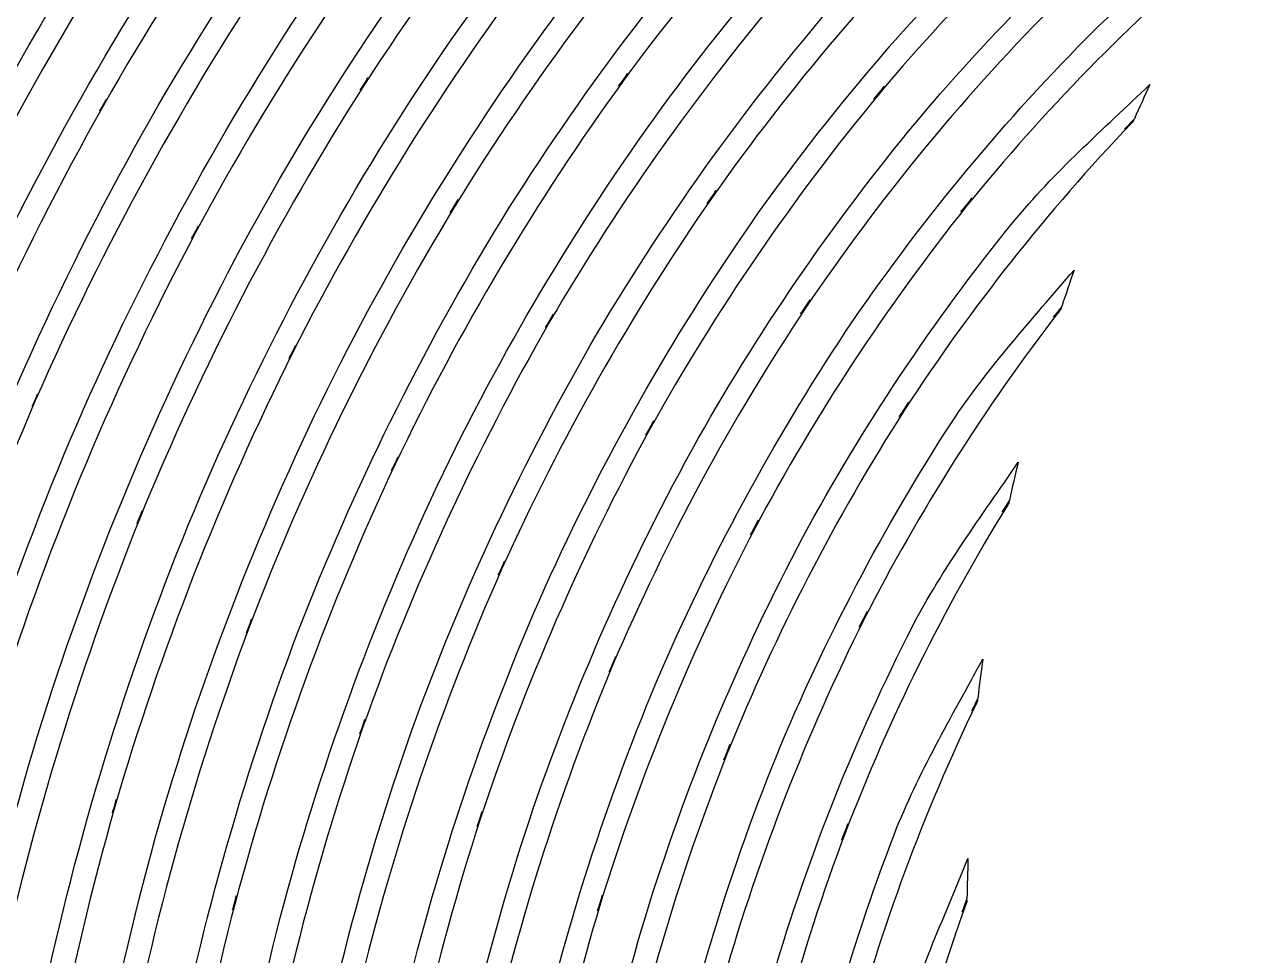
# Model space of a CAD drawing. Extents: x 1 to 151, y 102 to 252.
# Drawn here: x 23.1 to 45.78, y 176.26 to 193.56 of the extents above; entities that cross this region are included whole.
import ezdxf

# ---------------------------------------------------------------- set-up
doc = ezdxf.new("R2010")
doc.units = 0
doc.layers.add('Ebene_1', color=7, linetype='CONTINUOUS')

msp = doc.modelspace()

# ---------------------------------------------------------------- linework, layer by layer
at = {"layer": 'Ebene_1', "color": 7}
for p, q in [((29.485025, 192.569178), (29.340001, 192.343501)), ((34.31037, 192.648283), (34.14053, 192.415624)), ((29.422983, 192.449748), (29.422983, 192.449748)), ((34.236308, 192.523811), (34.236308, 192.523811)), ((39.081429, 192.410971), (38.882118, 192.172109)), ((44.019615, 192.446646), (44.019615, 192.446646)), ((24.620514, 192.170169), (24.497205, 191.952245)), ((38.993021, 192.281846), (38.993021, 192.281846)), ((24.568554, 192.055003), (24.568554, 192.055003)), ((43.730342, 191.806834), (43.549256, 191.619155)), ((31.158619, 190.306571), (31.013205, 190.069259)), ((35.956044, 190.478351), (35.784654, 190.232896)), ((35.881595, 190.346899), (35.881595, 190.346899)), ((40.707328, 190.332163), (40.505303, 190.080892)), ((31.098514, 190.183262), (31.098514, 190.183262)), ((40.617753, 190.195671), (40.617753, 190.195671)), ((26.330558, 189.814498), (26.208412, 189.585718)), ((26.280148, 189.694291), (26.280148, 189.694291)), ((42.611253, 188.999416), (42.611253, 188.999416)), ((37.699825, 188.442587), (37.52688, 188.184335)), ((37.624986, 188.304155), (37.624986, 188.304155)), ((42.382473, 188.322767), (42.226203, 188.121903)), ((32.930316, 188.179682), (32.785292, 187.929961)), ((32.869823, 188.04823), (32.869823, 188.04823)), ((28.139481, 187.596484), (28.018886, 187.356845)), ((28.090235, 187.470848), (28.090235, 187.470848)), ((23.343605, 186.691439), (23.243561, 186.461496)), ((23.304053, 186.57162), (23.304053, 186.57162)), ((39.534338, 186.544478), (39.359458, 186.273428)), ((34.793914, 186.193936), (34.648889, 185.931421)), ((39.459889, 186.400227), (39.459889, 186.400227)), ((34.733421, 186.055117), (34.733421, 186.055117)), ((30.039916, 185.521166), (29.920873, 185.269894)), ((29.991834, 185.388937), (29.991834, 185.388937)), ((41.572045, 185.426552), (41.572045, 185.426552)), ((41.409571, 184.720431), (41.275403, 184.505221)), ((25.290184, 184.526936), (25.192855, 184.28691)), ((25.252571, 184.401687), (25.252571, 184.401687)), ((36.740493, 184.35089), (36.595469, 184.076353)), ((36.681166, 184.206642), (36.681166, 184.206642)), ((32.024497, 183.591259), (31.907004, 183.327968)), ((31.97719, 183.452051), (31.97719, 183.452051)), ((38.763462, 182.655582), (38.61805, 182.367473)), ((27.320909, 182.510558), (27.226294, 182.259286)), ((27.284459, 182.378332), (27.284459, 182.378332)), ((38.703748, 182.502804), (38.703748, 182.502804)), ((34.085467, 181.810643), (33.96875, 181.534553)), ((34.039712, 181.666395), (34.039712, 181.666395)), ((40.913619, 181.768765), (40.913619, 181.768765)), ((40.820944, 181.041316), (40.708104, 180.809047)), ((29.428023, 180.645023), (29.335735, 180.382506)), ((29.3939, 180.508915), (29.3939, 180.508915)), ((36.214295, 180.181642), (36.098742, 179.893532)), ((36.170478, 180.032354), (36.170478, 180.032354)), ((24.808193, 179.159883), (24.736456, 178.910548)), ((24.783376, 179.030757), (24.783376, 179.030757)), ((31.603773, 178.93304), (31.513811, 178.65889)), ((31.571975, 178.792669), (31.571975, 178.792669)), ((38.40323, 178.706584), (38.28884, 178.405679)), ((38.360189, 178.549929), (38.360189, 178.549929)), ((40.638305, 178.060569), (40.638305, 178.060569)), ((27.039004, 177.366858), (26.970369, 177.107056)), ((33.839238, 177.378103), (33.75199, 177.091544)), ((27.017289, 177.235792), (27.017289, 177.235792)), ((33.80899, 177.230365), (33.80899, 177.230365)), ((40.619693, 177.320714), (40.530119, 177.073708))]:
    msp.add_line(p, q, dxfattribs=at)
for points in [[(25.064505, 200.024735), (23.017965, 197.295494), (21.219327, 194.389231), (19.690859, 191.339578)], [(29.960037, 199.812241), (27.934115, 197.393104), (26.129617, 194.797239), (24.568554, 192.055003)], [(20.573412, 191.118552), (22.089104, 194.117347), (23.870929, 196.973907), (25.896261, 199.654808)], [(25.444515, 191.805658), (26.990742, 194.496692), (28.776135, 197.042837), (30.778609, 199.413993)], [(34.773749, 199.287212), (32.787944, 197.173549), (30.996914, 194.885602), (29.422983, 192.449748)], [(30.289637, 192.169782), (31.846532, 194.554594), (33.616333, 196.792854), (35.576423, 198.858726)], [(39.487031, 198.45351), (37.560388, 196.639885), (35.802989, 194.655974), (34.236308, 192.523811)], [(35.090942, 192.210886), (36.640167, 194.294332), (38.375879, 196.231549), (40.27691, 197.999827)], [(26.39958, 197.376302), (24.498778, 194.699776), (22.841641, 191.858919), (21.44821, 188.886577)], [(44.08825, 197.321238), (42.239136, 195.800719), (40.533542, 194.114407), (38.993021, 192.281846)], [(31.267967, 197.260359), (29.381496, 194.893108), (27.712127, 192.361083), (26.280148, 189.694291)], [(22.337743, 188.695795), (23.72009, 191.616778), (25.361773, 194.407182), (27.242968, 197.034679)], [(27.163089, 189.474041), (28.582168, 192.089827), (30.234591, 194.571088), (32.099723, 196.890044)], [(36.064231, 196.832662), (34.211451, 194.770473), (32.549583, 192.545368), (31.098514, 190.18327)], [(39.83641, 191.939836), (41.357364, 193.724283), (43.039632, 195.363535), (44.861454, 196.839247)], [(31.971761, 189.929277), (33.408184, 192.241635), (35.051613, 194.418214), (36.882028, 196.433256)], [(40.76937, 196.094739), (38.968485, 194.331528), (37.332122, 192.408227), (35.881595, 190.346899)], [(42.984671, 193.450569), (43.843905, 194.29494), (44.827833, 194.992281), (45.779682, 195.729075)], [(36.747473, 190.065382), (38.181106, 192.075781), (39.796082, 193.950032), (41.571656, 195.665871)], [(45.368263, 195.053202), (43.638497, 193.583718), (42.048141, 191.95823), (40.617753, 190.195671)], [(27.855637, 194.850388), (26.093526, 192.232744), (24.570032, 189.46221), (23.304053, 186.571607)], [(32.696494, 194.830236), (30.942699, 192.520586), (29.400772, 190.057955), (28.090235, 187.470848)], [(24.199789, 186.412636), (25.456417, 189.251373), (26.965924, 191.970349), (28.709883, 194.538249)], [(28.980931, 187.282788), (30.280386, 189.818026), (31.807236, 192.229537), (33.541433, 194.489787)], [(37.472982, 194.495982), (35.746083, 192.490715), (34.205426, 190.333108), (32.869823, 188.04823)], [(19.428343, 185.221811), (20.622464, 188.363219), (22.095801, 191.390811), (23.83025, 194.269529)], [(33.753153, 187.828754), (35.075698, 190.061849), (36.599435, 192.169123), (38.304736, 194.125668)], [(42.165713, 193.848804), (40.485764, 192.143146), (38.965463, 190.287628), (37.624986, 188.304155)], [(38.499784, 188.052107), (39.825798, 189.985745), (41.327254, 191.792666), (42.984671, 193.450569)], [(29.422983, 192.449748), (29.447169, 192.487645), (29.460735, 192.531345), (29.485025, 192.569178)], [(34.236308, 192.523811), (34.264705, 192.562985), (34.281848, 192.609195), (34.31037, 192.648283)], [(29.422983, 192.449748), (27.79396, 189.897433), (26.398159, 187.204421), (25.252571, 184.401687)], [(29.340001, 192.343501), (29.364335, 192.381393), (29.398543, 192.411926), (29.422983, 192.449748)], [(34.236308, 192.523811), (32.608655, 190.278439), (31.187902, 187.89087), (29.991834, 185.388937)], [(34.14053, 192.415624), (34.168983, 192.45462), (34.207727, 192.484914), (34.236308, 192.523811)], [(38.993021, 192.281846), (39.026348, 192.322125), (39.047946, 192.370817), (39.081429, 192.410971)], [(41.473164, 189.883907), (42.240994, 190.815259), (43.146836, 191.614497), (44.019615, 192.446646)], [(44.019615, 192.446646), (43.919764, 192.235284), (43.826135, 192.020451), (43.730342, 191.806834)], [(24.568554, 192.055003), (24.589259, 192.091774), (24.599724, 192.133443), (24.620514, 192.170169)], [(26.153737, 184.275278), (27.292049, 187.026077), (28.676462, 189.667829), (30.289637, 192.169782)], [(30.88757, 185.229567), (32.074365, 187.67927), (33.481551, 190.015642), (35.090942, 192.210886)], [(38.993021, 192.281846), (37.386317, 190.340046), (35.960473, 188.25641), (34.733421, 186.055117)], [(38.882118, 192.172109), (38.915501, 192.212141), (38.959482, 192.241951), (38.993021, 192.281846)], [(24.568554, 192.055003), (22.957646, 189.194075), (21.605995, 186.194972), (20.530758, 183.092593)], [(24.497205, 191.952245), (24.517792, 191.98861), (24.547881, 192.018689), (24.568554, 192.055003)], [(35.624117, 185.866276), (36.839896, 188.015394), (38.249889, 190.048004), (39.83641, 191.939836)], [(21.436577, 182.998742), (22.506291, 186.04838), (23.847856, 188.995677), (25.444515, 191.805658)], [(43.677608, 191.728505), (42.110568, 190.085919), (40.698324, 188.302839), (39.459889, 186.400227)], [(43.549256, 191.619155), (43.588332, 191.65974), (43.63834, 191.688117), (43.677608, 191.728505)], [(43.677608, 191.728505), (43.692634, 191.744257), (43.70515, 191.76208), (43.717936, 191.779689)], [(43.705914, 191.752547), (43.696516, 191.744491), (43.686255, 191.737402), (43.677608, 191.728505)], [(43.717936, 191.779689), (43.713894, 191.770656), (43.709948, 191.761586), (43.705914, 191.752547)], [(31.098514, 190.183262), (31.122263, 190.222449), (31.134756, 190.26745), (31.158619, 190.306571)], [(35.881595, 190.346899), (34.373607, 188.171565), (33.066472, 185.86427), (31.97719, 183.452051)], [(35.784654, 190.232896), (35.813277, 190.273888), (35.852824, 190.306016), (35.881595, 190.346899)], [(35.881595, 190.346899), (35.910346, 190.388374), (35.927148, 190.436972), (35.956044, 190.478351)], [(40.617753, 190.195671), (40.651758, 190.238315), (40.673145, 190.289659), (40.707328, 190.332163)], [(31.098514, 190.18327), (29.594588, 187.701682), (28.31777, 185.090018), (27.284459, 182.37834)], [(31.013205, 190.069259), (31.037978, 190.109866), (31.073619, 190.142736), (31.098514, 190.183262)], [(32.879519, 183.327192), (33.961256, 185.686501), (35.256114, 187.941298), (36.747473, 190.065382)], [(40.617753, 190.195671), (39.125068, 188.323655), (37.807085, 186.319396), (36.681166, 184.206642)], [(40.505303, 190.080892), (40.538951, 190.122729), (40.583932, 190.153987), (40.617753, 190.195671)], [(28.190666, 182.286042), (29.217755, 184.942784), (30.483594, 187.500432), (31.971761, 189.929277)], [(37.57729, 184.046882), (38.693892, 186.108271), (39.9983, 188.061869), (41.473164, 189.883907)], [(26.280148, 189.694291), (24.801788, 186.90697), (23.576424, 183.992995), (22.619648, 180.986643)], [(26.208412, 189.585718), (26.228877, 189.624067), (26.259585, 189.655995), (26.280148, 189.694291)], [(26.280148, 189.694291), (26.300549, 189.732756), (26.31006, 189.776082), (26.330558, 189.814498)], [(23.527405, 180.922273), (24.480399, 183.876192), (25.697167, 186.738118), (27.163089, 189.474041)], [(40.342829, 186.17959), (41.010185, 187.187797), (41.828413, 188.079361), (42.611253, 188.999416)], [(42.611253, 188.999416), (42.5328, 188.774857), (42.456533, 188.54935), (42.382473, 188.322767)], [(37.624986, 188.304155), (36.230375, 186.205085), (35.029829, 183.983765), (34.039712, 181.666395)], [(37.52688, 188.184335), (37.555679, 188.227313), (37.596019, 188.261295), (37.624986, 188.304155)], [(37.624986, 188.304155), (37.654076, 188.347939), (37.670565, 188.398907), (37.699825, 188.442587)], [(42.340593, 188.242112), (40.95415, 186.445052), (39.736414, 184.524391), (38.703748, 182.502804)], [(42.226203, 188.121903), (42.260271, 188.165644), (42.306318, 188.198539), (42.340593, 188.242112)], [(42.340593, 188.242112), (42.352579, 188.257647), (42.362107, 188.274818), (42.372004, 188.291746)], [(42.363084, 188.266154), (42.355957, 188.257807), (42.347394, 188.250756), (42.340593, 188.242112)], [(42.372004, 188.291746), (42.369201, 188.283145), (42.365879, 188.274755), (42.363084, 188.266154)], [(32.869823, 188.04823), (31.4859, 185.644992), (30.322088, 183.122273), (29.3939, 180.508915)], [(32.785292, 187.929961), (32.809662, 187.971974), (32.845316, 188.006302), (32.869823, 188.04823)], [(32.869823, 188.04823), (32.893947, 188.090113), (32.90606, 188.137866), (32.930316, 188.179682)], [(34.946305, 181.572944), (35.930529, 183.836704), (37.120002, 186.005186), (38.499784, 188.052107)], [(30.302045, 180.445322), (31.226366, 183.00593), (32.381662, 185.476923), (33.753153, 187.828754)], [(28.090235, 187.470848), (28.110382, 187.511161), (28.119224, 187.556215), (28.139481, 187.596484)], [(28.090235, 187.470848), (26.736826, 184.762439), (25.629725, 181.938147), (24.783376, 179.030757)], [(28.018886, 187.356845), (28.039076, 187.396979), (28.069934, 187.43077), (28.090235, 187.470848)], [(25.693072, 178.998967), (26.537504, 181.853654), (27.638098, 184.625857), (28.980931, 187.282788)], [(23.304053, 186.57162), (23.320778, 186.610303), (23.326789, 186.652792), (23.343605, 186.691439)], [(23.304053, 186.571607), (22.000812, 183.557425), (20.969875, 180.43288), (20.224812, 177.234616)], [(23.243561, 186.461496), (23.260307, 186.499981), (23.287216, 186.533178), (23.304053, 186.57162)], [(39.459889, 186.400227), (39.489083, 186.445923), (39.504951, 186.498901), (39.534338, 186.544478)], [(21.135284, 177.236956), (21.880122, 180.381078), (22.906115, 183.45199), (24.199789, 186.412636)], [(34.733421, 186.055117), (34.75774, 186.099474), (34.769439, 186.149666), (34.793914, 186.193936)], [(39.459889, 186.400227), (38.170873, 184.382698), (37.069572, 182.251464), (36.170478, 180.032354)], [(39.359458, 186.273428), (39.388739, 186.318851), (39.43041, 186.354946), (39.459889, 186.400227)], [(34.733421, 186.055117), (33.461442, 183.734894), (32.403189, 181.304404), (31.571975, 178.792669)], [(34.648889, 185.931421), (34.673102, 185.975228), (34.709054, 186.011402), (34.733421, 186.055117)], [(37.077849, 179.966434), (37.972891, 182.133625), (39.066088, 184.212749), (40.342829, 186.17959)], [(32.480897, 178.758547), (33.310306, 181.218734), (34.36257, 183.597098), (35.624117, 185.866276)], [(29.991834, 185.388937), (30.011853, 185.431459), (30.019771, 185.4787), (30.039916, 185.521166)], [(29.991834, 185.388937), (28.756984, 182.766052), (27.761149, 180.037918), (27.017289, 177.235792)], [(29.920873, 185.269894), (29.940714, 185.311724), (29.971867, 185.347172), (29.991834, 185.388937)], [(39.605687, 182.376779), (40.165577, 183.452138), (40.891613, 184.424596), (41.572045, 185.426552)], [(41.572045, 185.426552), (41.516819, 185.191581), (41.460119, 184.957166), (41.409571, 184.720431)], [(27.926598, 177.231916), (28.670261, 179.981895), (29.661441, 182.658092), (30.88757, 185.229567)], [(41.37661, 184.637062), (40.18591, 182.704814), (39.175702, 180.667749), (38.360189, 178.549929)], [(41.275403, 184.505221), (41.304758, 184.55236), (41.347032, 184.590068), (41.37661, 184.637062)], [(41.37661, 184.637062), (41.38655, 184.65319), (41.39395, 184.670645), (41.401816, 184.687859)], [(41.395999, 184.662265), (41.389241, 184.654081), (41.382269, 184.64605), (41.37661, 184.637062)], [(41.401816, 184.687859), (41.399983, 184.679281), (41.397817, 184.670846), (41.395999, 184.662265)], [(25.252571, 184.401687), (24.073631, 181.47527), (23.159477, 178.449366), (22.522318, 175.359399)], [(25.192855, 184.28691), (25.209105, 184.32696), (25.236219, 184.361683), (25.252571, 184.401687)], [(25.252571, 184.401687), (25.268894, 184.442206), (25.27376, 184.486458), (25.290184, 184.526936)], [(23.431239, 175.38887), (24.070261, 178.426933), (24.981673, 181.400558), (26.153737, 184.275278)], [(36.681166, 184.206642), (35.513546, 181.97342), (34.551567, 179.638702), (33.80899, 177.230365)], [(36.595469, 184.076353), (36.619786, 184.122426), (36.656667, 184.160671), (36.681166, 184.206642)], [(36.681166, 184.206642), (36.705305, 184.252811), (36.716179, 184.304807), (36.740493, 184.35089)], [(34.719462, 177.229202), (35.461746, 179.584568), (36.418799, 181.86631), (37.57729, 184.046882)], [(31.97719, 183.452051), (31.997113, 183.496943), (32.004426, 183.546431), (32.024497, 183.591259)], [(31.97719, 183.452051), (30.852613, 180.918297), (29.959862, 178.288583), (29.310143, 175.593608)], [(30.219452, 175.623856), (30.870983, 178.26702), (31.761463, 180.844999), (32.879519, 183.327192)], [(31.907004, 183.327968), (31.926462, 183.371434), (31.957593, 183.408651), (31.97719, 183.452051)], [(38.703748, 182.502804), (38.728258, 182.551815), (38.738745, 182.606672), (38.763462, 182.655582)], [(27.284459, 182.37834), (26.22205, 179.54391), (25.41689, 176.620219), (24.879153, 173.64122)], [(27.226294, 182.259286), (27.241941, 182.300691), (27.268699, 182.336973), (27.284459, 182.378332)], [(27.284459, 182.378332), (27.300539, 182.42123), (27.304711, 182.4677), (27.320909, 182.510558)], [(38.703748, 182.502804), (37.633241, 180.36219), (36.760982, 178.128624), (36.099132, 175.828594)], [(37.00844, 175.857676), (37.671889, 178.106178), (38.541768, 180.287881), (39.605687, 182.376779)], [(38.61805, 182.367473), (38.642191, 182.415243), (38.679403, 182.455143), (38.703748, 182.502804)], [(25.786911, 173.705582), (26.328312, 176.632533), (27.133191, 179.503961), (28.190666, 182.286042)], [(34.039712, 181.666395), (33.017597, 179.226342), (32.218802, 176.698878), (31.654957, 174.113897)], [(33.96875, 181.534553), (33.988236, 181.580621), (34.020061, 181.620404), (34.039712, 181.666395)], [(34.039712, 181.666395), (34.059241, 181.713017), (34.065775, 181.764084), (34.085467, 181.810643)], [(39.270271, 178.518132), (39.716308, 179.650406), (40.333236, 180.700364), (40.913619, 181.768765)], [(40.913619, 181.768765), (40.882877, 181.526273), (40.846785, 181.285303), (40.820944, 181.041316)], [(32.562715, 174.17439), (33.130366, 176.708276), (33.928491, 179.184049), (34.946305, 181.572944)], [(40.795352, 180.951355), (40.804256, 180.969904), (40.810238, 180.989606), (40.816678, 181.009132)], [(40.813188, 180.98044), (40.807789, 180.970426), (40.800382, 180.961585), (40.795352, 180.951355)], [(40.816678, 181.009132), (40.815659, 180.999513), (40.814183, 180.990061), (40.813188, 180.98044)], [(21.438128, 171.473219), (21.850234, 174.678969), (22.549907, 177.841312), (23.527405, 180.922273)], [(40.795352, 180.951355), (39.812793, 178.904857), (39.020914, 176.772742), (38.431148, 174.580379)], [(40.708104, 180.809047), (40.732479, 180.859215), (40.770737, 180.901312), (40.795352, 180.951355)], [(29.3939, 180.508915), (29.409323, 180.553178), (29.41247, 180.600803), (29.428023, 180.645023)], [(29.3939, 180.508915), (28.439712, 177.770569), (27.734476, 174.952122), (27.287561, 172.087052)], [(28.19338, 172.182053), (28.645642, 174.994615), (29.351353, 177.759931), (30.302045, 180.445322)], [(29.335735, 180.382506), (29.351161, 180.426359), (29.378342, 180.465113), (29.3939, 180.508915)], [(36.170478, 180.032354), (36.189617, 180.080676), (36.194975, 180.13339), (36.214295, 180.181642)], [(36.170478, 180.032354), (35.24232, 177.688806), (34.529554, 175.266118), (34.042813, 172.792783)], [(34.948244, 172.887398), (35.440188, 175.307418), (36.153686, 177.676463), (37.077849, 179.966434)], [(36.098742, 179.893532), (36.118151, 179.941998), (36.150878, 179.983972), (36.170478, 180.032354)], [(24.783376, 179.030757), (23.916808, 175.997039), (23.32428, 172.892158), (23.013617, 169.75232)], [(23.914782, 169.877574), (24.232741, 172.965423), (24.828077, 176.017578), (25.693072, 178.998967)], [(24.736456, 178.910548), (24.748399, 178.95197), (24.771328, 178.989368), (24.783376, 179.030757)], [(24.783376, 179.030757), (24.795439, 179.072986), (24.796023, 179.117679), (24.808193, 179.159883)], [(31.571975, 178.792669), (30.718017, 176.15474), (30.104385, 173.445467), (29.739786, 170.696913)], [(30.641341, 170.822938), (31.013139, 173.518616), (31.629049, 176.174136), (32.480897, 178.758547)], [(31.513811, 178.65889), (31.528964, 178.705204), (31.556667, 178.74641), (31.571975, 178.792669)], [(31.571975, 178.792669), (31.586782, 178.83841), (31.588821, 178.887344), (31.603773, 178.93304)], [(38.360189, 178.549929), (37.518823, 176.308431), (36.884596, 173.99506), (36.466733, 171.637633)], [(37.368285, 171.762492), (37.793472, 174.068051), (38.430392, 176.329131), (39.270271, 178.518132)], [(38.28884, 178.405679), (38.307938, 178.455936), (38.340869, 178.499758), (38.360189, 178.549929)], [(38.360189, 178.549929), (38.379259, 178.600739), (38.383943, 178.655856), (38.40323, 178.706584)], [(39.33968, 174.644748), (39.666058, 175.821179), (40.179572, 176.93042), (40.638305, 178.060569)], [(40.638305, 178.060569), (40.632749, 177.813755), (40.62021, 177.568742), (40.619693, 177.320714)], [(27.017289, 177.235792), (27.02844, 177.278744), (27.027739, 177.323931), (27.039004, 177.366858)], [(33.80899, 177.230365), (33.823492, 177.278609), (33.824568, 177.329905), (33.839238, 177.378103)], [(27.017289, 177.235792), (26.256363, 174.304847), (25.760703, 171.311866), (25.53719, 168.291995)], [(26.433703, 168.448652), (26.666069, 171.415565), (27.165928, 174.354898), (27.926598, 177.231916)], [(26.970369, 177.107056), (26.981988, 177.151332), (27.005545, 177.191552), (27.017289, 177.235792)], [(33.80899, 177.230365), (33.047196, 174.695639), (32.517187, 172.097453), (32.226522, 169.466924)], [(33.123035, 169.623968), (33.422774, 172.202432), (33.95754, 174.747951), (34.719462, 177.229202)], [(33.75199, 177.091544), (33.766588, 177.139506), (33.794221, 177.18246), (33.80899, 177.230365)], [(40.602643, 177.22571), (39.839418, 175.088077), (39.274881, 172.884939), (38.917418, 170.643403)], [(40.530119, 177.073708), (40.549286, 177.126613), (40.583209, 177.172912), (40.602631, 177.22571)], [(40.602631, 177.22571), (40.609921, 177.246127), (40.613757, 177.267516), (40.618919, 177.288529)], [(40.618155, 177.257895), (40.613597, 177.246891), (40.606767, 177.236915), (40.602643, 177.22571)], [(40.618919, 177.288529), (40.618906, 177.278258), (40.618155, 177.268171), (40.618155, 177.257895)]]:
    msp.add_open_spline(points, degree=3, dxfattribs=at)

doc.saveas('drawing.dxf')
